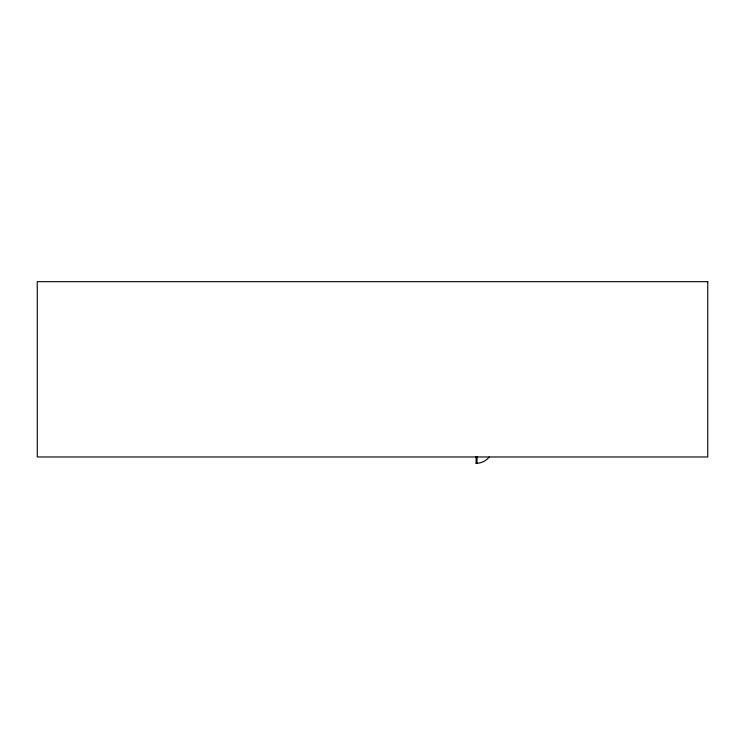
<?xml version="1.0" encoding="UTF-8"?>
<svg xmlns="http://www.w3.org/2000/svg" width="745" height="745" viewBox="0 0 745 745"><rect width="100%" height="100%" fill="white"/><g stroke="black" fill="none" stroke-linecap="round" stroke-linejoin="round"><path stroke-width="1.12" d="M476.102 456.629L476.102 463.334L477.033 463.334L477.033 456.629M489.204 457.03A16.762 16.762 0 0 1 476.102 463.334M707.75 281.666L37.25 281.666L37.25 456.974L707.75 456.974L707.75 281.666"/></g></svg>
